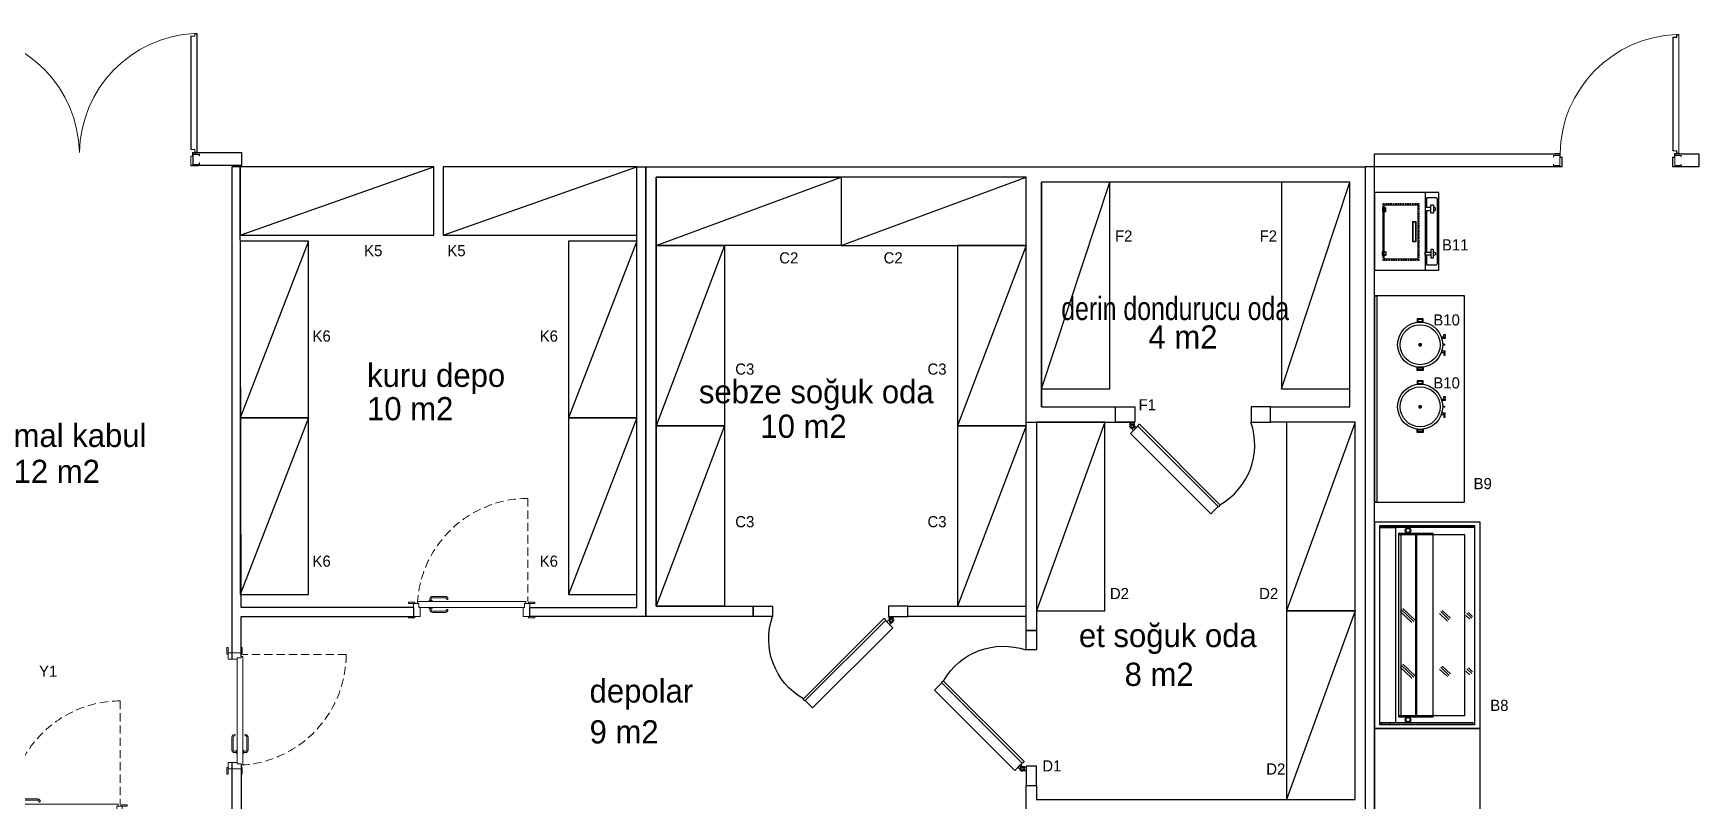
# Model space of a CAD drawing. Header units: millimetres. Extents: x 1025294 to 1031414, y -12734 to -8299.
# Drawn here: x 1028330 to 1029621, y -10266 to -9671 of the extents above; entities that cross this region are included whole.
import ezdxf
from ezdxf.enums import TextEntityAlignment as Align

# ---------------------------------------------------------------- set-up
doc = ezdxf.new("R2010")
doc.units = ezdxf.units.MM
for name, pattern in [('CONTINU', [0]), ('DASHED2', [9.525, 6.35, -3.175]), ('HIDDEN', [0.375, 0.25, -0.125])]:
    doc.linetypes.add(name, pattern=pattern)
for name, color, linetype in [('001 Duvar', 7, 'Continuous'), ('DIŞ PANEL', 21, 'Continuous'), ('S2000-002 Çizgi', 7, 'Continuous'), ('S2000-003 Kapı', 3, 'Continuous'), ('S2000-034 Soğuk Oda', 1, 'Continuous')]:
    doc.layers.add(name, color=color, linetype=linetype)
for name, color, linetype, lineweight in [('A_strc-prf', 115, 'Continuous', 9), ('DUVAR', 1, 'Continuous', 40), ('WALL INTERNAL', 7, 'Continuous', 50)]:
    doc.layers.add(name, color=color, linetype=linetype, lineweight=lineweight)
doc.styles.add('TAKSİM', font='GOTHIC.TTF', dxfattribs={"height": 20})

# ---------------------------------------------------------------- blocks, each defined once
blk = doc.blocks.new('K3 1750X2035 (80)')
at = {"color": 171, "lineweight": 15}
for p, q in [((-50076, -8695), (-50076, -8707)), ((-50076, -8695), (-50026, -8695)), ((-50076, -8707), (-50075, -8707)), ((-50076, -8775), (-50076, -8763)), ((-50075, -8763), (-50076, -8763)), ((-50026, -8775), (-50076, -8775)), ((-50075, -8697), (-50027, -8697)), ((-50075, -8697), (-50075, -8707)), ((-50075, -8774), (-50075, -8763)), ((-50027, -8774), (-50075, -8774)), ((-50066, -8682), (-50066, -8683)), ((-50027, -8697), (-50027, -8774)), ((-50026, -8695), (-50026, -8775)), ((-48216, -8695), (-48266, -8695)), ((-48266, -8695), (-48266, -8775)), ((-48266, -8775), (-48216, -8775)), ((-48217, -8697), (-48265, -8697)), ((-48265, -8697), (-48265, -8774)), ((-48265, -8774), (-48217, -8774)), ((-48225, -8682), (-48225, -8683)), ((-48217, -8697), (-48217, -8707)), ((-48216, -8707), (-48217, -8707)), ((-48217, -8774), (-48217, -8763)), ((-48217, -8763), (-48216, -8763)), ((-48216, -8695), (-48216, -8707)), ((-48216, -8775), (-48216, -8763)), ((-50066, -8785), (-50066, -8783)), ((-48225, -8785), (-48225, -8783))]:
    blk.add_line(p, q, dxfattribs=at)
at = {"color": 151, "lineweight": 9}
for p, q in [((-50047, -8695), (-50047, -8683)), ((-50026, -8695), (-50047, -8695)), ((-50026, -8695), (-50047, -8695)), ((-48266, -8695), (-48245, -8695)), ((-48266, -8695), (-48245, -8695)), ((-48245, -8695), (-48245, -8683))]:
    blk.add_line(p, q, dxfattribs=at)
at = {"color": 171, "lineweight": 15, "elevation": 0}
for points in [[(-50040, -8666), (-50040, -8681), (-50058, -8681), (-50058, -7759), (-50040, -7759), (-50040, -7774), (-50041, -7774), (-50041, -7760), (-50057, -7760), (-50057, -8680), (-50041, -8680), (-50041, -8666)], [(-50056, -8680), (-50041, -8680), (-50041, -8660), (-50011, -8660), (-50011, -7780), (-50041, -7780), (-50041, -7760), (-50056, -7760), (-50056, -7761), (-50042, -7761), (-50042, -7781), (-50012, -7781), (-50012, -8659), (-50042, -8659), (-50042, -8679), (-50056, -8679)], [(-48235, -8680), (-48250, -8680), (-48250, -8660), (-48280, -8660), (-48280, -7780), (-48250, -7780), (-48250, -7760), (-48235, -7760), (-48235, -7761), (-48249, -7761), (-48249, -7781), (-48279, -7781), (-48279, -8659), (-48249, -8659), (-48249, -8679), (-48235, -8679)], [(-48252, -8666), (-48252, -8681), (-48234, -8681), (-48234, -7759), (-48252, -7759), (-48252, -7774), (-48250, -7774), (-48250, -7760), (-48235, -7760), (-48235, -8680), (-48250, -8680), (-48250, -8666)]]:
    blk.add_lwpolyline(points, close=True, dxfattribs=at)
for points in [[(-50066, -8682), (-50024, -8682), (-50024, -8710), (-50009, -8710), (-50009, -8785), (-50066, -8785)], [(-50066, -8783), (-50011, -8783), (-50011, -8711), (-50026, -8711), (-50026, -8683), (-50066, -8683)], [(-48225, -8682), (-48267, -8682), (-48267, -8710), (-48282, -8710), (-48282, -8785), (-48225, -8785)], [(-48225, -8783), (-48281, -8783), (-48281, -8711), (-48266, -8711), (-48266, -8683), (-48225, -8683)]]:
    blk.add_lwpolyline(points, dxfattribs=at)
at = {"color": 171, "lineweight": 15}
for centre, start, end in [((-50088, -8700), 1.1108, 87.0826), ((-48204, -8700), 92.9174, 178.8892)]:
    blk.add_arc(centre, 942, start, end, dxfattribs=at)
blk = doc.blocks.new('DIŞ-K3 KAPILI-2514-G-B-(80)')
at = {"layer": 'DIŞ PANEL'}
for points in [[(377, 100), (0, 100), (0, 0), (392, 0)], [(2122, 0), (2514, 0), (2514, 100), (2137, 100)]]:
    blk.add_lwpolyline(points, dxfattribs=at)
blk.add_blockref('K3 1750X2035 (80)', (50403, 8783))
blk = doc.blocks.new('WE2')
at = {"layer": 'A_strc-prf', "linetype": 'DASHED2', "elevation": 0}
blk.add_lwpolyline([(-2278.8, 19384, -0.392696), (-2193.2, 19464), (-2193.2, 19384)], format="xyb", dxfattribs=at)
blk.add_lwpolyline([(-2278.8, 19384, -0.392696), (-2193.2, 19464), (-2193.2, 19384)], format="xyb", dxfattribs=at)
at = {"layer": 'A_strc-prf', "elevation": 0}
for points in [[(-2285.8, 19383.5), (-2280.8, 19383.5), (-2280.8, 19382.5), (-2281.8, 19382.5), (-2285.8, 19382.5)], [(-2285.8, 19383.5), (-2280.8, 19383.5), (-2280.8, 19382.5), (-2281.8, 19382.5), (-2285.8, 19382.5)], [(-2281.8, 19382.5), (-2277.8, 19382.5), (-2277.8, 19379.5), (-2276.8, 19379.5), (-2276.8, 19372.5), (-2281.8, 19372.5)], [(-2281.8, 19382.5), (-2277.8, 19382.5), (-2277.8, 19379.5), (-2276.8, 19379.5), (-2276.8, 19372.5), (-2281.8, 19372.5)], [(-2277.8, 19382.5), (-2278.8, 19382.5), (-2278.8, 19384), (-2194.8, 19384), (-2194.8, 19382.5), (-2195.8, 19382.5), (-2195.8, 19379.5), (-2196.8, 19379.5), (-2277.8, 19379.5)], [(-2277.8, 19382.5), (-2278.8, 19382.5), (-2278.8, 19384), (-2194.8, 19384), (-2194.8, 19382.5), (-2195.8, 19382.5), (-2195.8, 19379.5), (-2196.8, 19379.5), (-2277.8, 19379.5)], [(-2270, 19384.5), (-2267.3, 19384.5), (-2267.3, 19384), (-2270, 19384)], [(-2270, 19384.5), (-2267.3, 19384.5), (-2267.3, 19384), (-2270, 19384)], [(-2270, 19379.5), (-2267.3, 19379.5), (-2267.3, 19379), (-2270, 19379)], [(-2270, 19379.5), (-2267.3, 19379.5), (-2267.3, 19379), (-2270, 19379)], [(-2196.8, 19379.5), (-2195.8, 19379.5), (-2195.8, 19382.5), (-2191.8, 19382.5), (-2191.8, 19372.5), (-2196.8, 19372.5)], [(-2196.8, 19379.5), (-2195.8, 19379.5), (-2195.8, 19382.5), (-2191.8, 19382.5), (-2191.8, 19372.5), (-2196.8, 19372.5)], [(-2192.8, 19383.5), (-2187.8, 19383.5), (-2187.8, 19382.5), (-2191.8, 19382.5), (-2192.8, 19382.5)], [(-2192.8, 19383.5), (-2187.8, 19383.5), (-2187.8, 19382.5), (-2191.8, 19382.5), (-2192.8, 19382.5)], [(-2285.8, 19372.5), (-2281.8, 19372.5), (-2280.8, 19372.5), (-2280.8, 19371.5), (-2285.8, 19371.5)], [(-2285.8, 19372.5), (-2281.8, 19372.5), (-2280.8, 19372.5), (-2280.8, 19371.5), (-2285.8, 19371.5)], [(-2192.8, 19372.5), (-2191.8, 19372.5), (-2187.8, 19372.5), (-2187.8, 19371.5), (-2192.8, 19371.5)], [(-2192.8, 19372.5), (-2191.8, 19372.5), (-2187.8, 19372.5), (-2187.8, 19371.5), (-2192.8, 19371.5)]]:
    blk.add_lwpolyline(points, close=True, dxfattribs=at)
for points in [[(-2267.2, 19388), (-2257.2, 19388, -0.414214), (-2255.2, 19386, -0.91685), (-2256.2, 19386, 0.414214), (-2257.2, 19387), (-2267.2, 19387, 0.414214), (-2268.2, 19386), (-2268.2, 19384.5), (-2269.2, 19384.5), (-2269.2, 19386, -0.414214)], [(-2267.2, 19388), (-2257.2, 19388, -0.414214), (-2255.2, 19386, -0.91685), (-2256.2, 19386, 0.414214), (-2257.2, 19387), (-2267.2, 19387, 0.414214), (-2268.2, 19386), (-2268.2, 19384.5), (-2269.2, 19384.5), (-2269.2, 19386, -0.414214)], [(-2269.2, 19377.5), (-2269.2, 19379), (-2268.2, 19379), (-2268.2, 19377.5, 0.414214), (-2267.2, 19376.5), (-2257.2, 19376.5, 0.414214), (-2256.2, 19377.5, -0.91685), (-2255.2, 19377.5, -0.414214), (-2257.2, 19375.5), (-2267.2, 19375.5, -0.414214)], [(-2269.2, 19377.5), (-2269.2, 19379), (-2268.2, 19379), (-2268.2, 19377.5, 0.414214), (-2267.2, 19376.5), (-2257.2, 19376.5, 0.414214), (-2256.2, 19377.5, -0.91685), (-2255.2, 19377.5, -0.414214), (-2257.2, 19375.5), (-2267.2, 19375.5, -0.414214)]]:
    blk.add_lwpolyline(points, format="xyb", close=True, dxfattribs=at)
blk = doc.blocks.new('A$C0A211FD0')
at = {"layer": 'S2000-002 Çizgi'}
for p, q in [((29.1, 82.2), (20, 90.7)), ((30.7, 83), (21, 92.1)), ((31.6, 84.1), (22.1, 93)), ((58.1, 84.4), (51.4, 90.7)), ((58.9, 85.5), (52.5, 91.6)), ((56.7, 83.3), (50.4, 89.2)), ((73.9, 84.9), (70.9, 87.7)), ((75.6, 85.7), (71.6, 89.4)), ((76.2, 87), (72.9, 90.1)), ((29.1, 39.1), (20, 47.6)), ((30.7, 39.9), (21, 49)), ((31.6, 41), (22.1, 49.9)), ((56.7, 40.3), (50.4, 46.1)), ((58.1, 41.3), (51.4, 47.6)), ((58.9, 42.4), (52.5, 48.5)), ((73.9, 41.8), (70.9, 44.6)), ((75.6, 42.6), (71.6, 46.3)), ((76.2, 43.9), (72.9, 47))]:
    blk.add_line(p, q, dxfattribs=at)
for points in [[(0, 160), (0, 0), (82, 0), (82, 160)], [(4.2, 3), (4.2, 157.5), (77.7, 157.5), (77.7, 3)], [(4.2, 4.6), (4.2, 155.9), (16.4, 155.9), (16.4, 4.6)], [(76.6, 157), (76.6, 155.9), (5.4, 155.9), (5.4, 157)], [(12, 157), (12, 155.9), (5.4, 155.9), (5.4, 157)], [(45.6, 9.2), (45.6, 151.3), (18.6, 151.3), (18.6, 9.2)], [(70.1, 10.2), (70.1, 150.2), (18.6, 150.2), (18.6, 10.2)], [(20.8, 10.2), (20.8, 150.2), (18.6, 150.2), (18.6, 10.2)], [(32.9, 10.2), (32.9, 150.2), (31.8, 150.2), (31.8, 10.2)], [(76.6, 3.5), (76.6, 4.6), (5.4, 4.6), (5.4, 3.5)], [(12, 3.5), (12, 4.6), (5.4, 4.6), (5.4, 3.5)]]:
    blk.add_lwpolyline(points, close=True, dxfattribs=at)
for centre, radius in [((26.1, 153.6), 2.14), ((26.1, 153.6), 1.59), ((26.1, 6.9), 2.14), ((26.1, 6.9), 1.59)]:
    blk.add_circle(centre, radius, dxfattribs=at)
blk = doc.blocks.new('A$C79541790')
at = {"ltscale": 5}
for p, q in [((0, 39.4), (60, 39.4)), ((11.6, 7.7), (14.8, 7.7)), ((11.6, 7.4), (14.8, 7.4)), ((11.7, 7.4), (11.7, 7.7)), ((12, 7.4), (12, 7.7)), ((12.3, 7.4), (12.3, 7.7)), ((12.6, 7.4), (12.6, 7.7)), ((12.7, 7.4), (12.7, 7.7)), ((13, 7.4), (13, 7.7)), ((13.3, 7.4), (13.3, 7.7)), ((13.6, 7.4), (13.6, 7.7)), ((13.8, 7.4), (13.8, 7.7)), ((14.1, 7.4), (14.1, 7.7)), ((14.4, 7.4), (14.4, 7.7)), ((14.7, 7.4), (14.7, 7.7)), ((48.8, 7.7), (45.6, 7.7)), ((48.8, 7.4), (45.6, 7.4)), ((45.7, 7.4), (45.7, 7.7)), ((46, 7.4), (46, 7.7)), ((46.3, 7.4), (46.3, 7.7)), ((46.6, 7.4), (46.6, 7.7)), ((46.8, 7.4), (46.8, 7.7)), ((47.1, 7.4), (47.1, 7.7)), ((47.4, 7.4), (47.4, 7.7)), ((47.7, 7.4), (47.7, 7.7)), ((47.8, 7.4), (47.8, 7.7)), ((48.1, 7.4), (48.1, 7.7)), ((48.4, 7.4), (48.4, 7.7)), ((48.7, 7.4), (48.7, 7.7))]:
    blk.add_line(p, q, dxfattribs=at)
for points in [[(60, 0), (60, 50), (0, 50), (0, 0)], [(60, 39.4), (60, 50), (0, 50), (0, 39.4)], [(22.3, 29.9), (22.3, 32.1), (38.1, 32.1), (38.1, 29.9)], [(22.6, 30.2), (22.6, 31.8), (37.8, 31.8), (37.8, 30.2)]]:
    blk.add_lwpolyline(points, close=True, dxfattribs=at)
for points in [[(48.4, 40.4), (56, 40.4), (56, 47.5, 0.414214), (54.5, 49), (5.5, 49, 0.414214), (4, 47.5), (4, 40.4), (11.6, 40.4)], [(13.8, 45.8), (13.8, 46.8, 0.414214), (13.3, 47.3), (12.1, 47.3, 0.414214), (11.6, 46.8), (11.6, 45.8)], [(46.2, 45.8), (46.2, 46.8, -0.414214), (46.7, 47.3), (47.9, 47.3, -0.414214), (48.4, 46.8), (48.4, 45.8)]]:
    blk.add_lwpolyline(points, format="xyb", dxfattribs=at)
for points in [[(15.9, 45.3), (15.9, 44.2, -0.414214), (15.4, 43.7), (10, 43.7, -0.414214), (9.5, 44.2), (9.5, 45.3, -0.414214), (10, 45.8), (15.4, 45.8, -0.414214)], [(44.1, 45.3), (44.1, 44.2, 0.414214), (44.6, 43.7), (50, 43.7, 0.414214), (50.5, 44.2), (50.5, 45.3, 0.414214), (50, 45.8), (44.6, 45.8, 0.414214)], [(14.8, 6.8), (14.8, 8.3, 0.414214), (14.2, 8.9), (12.2, 8.9, 0.414214), (11.6, 8.3), (11.6, 6.8, 0.414214), (12.2, 6.2), (14.2, 6.2, 0.414214)], [(45.6, 6.8), (45.6, 8.3, -0.414214), (46.2, 8.9), (48.2, 8.9, -0.414214), (48.8, 8.3), (48.8, 6.8, -0.414214), (48.2, 6.2), (46.2, 6.2, -0.414214)]]:
    blk.add_lwpolyline(points, format="xyb", close=True, dxfattribs=at)
for points in [[(11.6, 43.7), (11.6, 39.4), (13.8, 39.4), (13.8, 43.7)], [(13.8, 40.4), (46.2, 40.4)], [(48.4, 43.7), (48.4, 39.4), (46.2, 39.4), (46.2, 43.7)], [(11.6, 7.7), (9.4, 7.7), (9.4, 33.6), (51.5, 33.6), (51.5, 7.7), (48.8, 7.7)], [(45.6, 7.7), (14.8, 7.7)], [(45.6, 6.7), (14.8, 6.7)]]:
    blk.add_lwpolyline(points, dxfattribs=at)
at = {"linetype": 'HIDDEN', "ltscale": 5}
blk.add_lwpolyline([(11.6, 6.7), (8.4, 6.7), (8.4, 34.6), (52.5, 34.6), (52.5, 6.7), (48.8, 6.7)], dxfattribs=at)
at = {"ltscale": 5}
for centre in [(12.1, 8.4), (12.1, 6.7), (14.4, 8.4), (14.4, 6.7), (46.1, 8.4), (46.1, 6.7), (48.3, 8.4), (48.3, 6.7)]:
    blk.add_circle(centre, 0.21, dxfattribs=at)
blk = doc.blocks.new('A$C199769C9')
at = {"layer": 'S2000-002 Çizgi'}
for points in [[(2.5, 17.2), (0, 17.2), (0, 21.7), (2.5, 21.7)], [(2, 17.7), (0.5, 17.7), (0.5, 21.2), (2, 21.2)], [(37.5, 17.2), (40, 17.2), (40, 21.7), (37.5, 21.7)], [(38, 17.7), (39.5, 17.7), (39.5, 21.2), (38, 21.2)], [(12, 0.2), (14.6, 0.4), (14.6, 1), (12, 1.2)], [(28, 0.2), (25.4, 0.4), (25.4, 1), (28, 1.2)]]:
    blk.add_lwpolyline(points, close=True, dxfattribs=at)
at = {"layer": 'S2000-002 Çizgi', "const_width": 1.5}
blk.add_lwpolyline([(19.2, 19.5, 1), (20.7, 19.5, 1)], format="xyb", close=True, dxfattribs=at)
at = {"layer": 'S2000-002 Çizgi'}
for points in [[(13.9, 3.1), (13.9, 1.1)], [(13.9, 0), (15, 0), (15, 2.7)], [(13.9, 0.4), (13.9, 0)], [(20, 1.5), (20, 2)], [(26, 0), (24.9, 0), (24.9, 2.7)], [(26, 3), (26, 1.1)], [(26, 0.4), (26, 0)]]:
    blk.add_lwpolyline(points, dxfattribs=at)
for centre, radius in [((20, 19.5), 17.5), ((20, 19.5), 15.5), ((20.1, 1), 0.469)]:
    blk.add_circle(centre, radius, dxfattribs=at)
blk = doc.blocks.new('A$C022B2E79')
at = {"layer": 'S2000-003 Kapı', "linetype": 'ByBlock'}
for points in [[(1.8, 69.8, -0.39805), (1.9, 69.8), (5.2, 66.8), (3, 64.6), (0, 67.8, -0.39805), (0, 68)], [(2.9, 69.6, 0.617768), (3.4, 69.9), (3.5, 71), (0.3, 71), (0.4, 69.9, 0.617768), (0.9, 69.6, -0.364026)], [(0.6, 66.6), (0.4, 69.9, 0.617768), (0.9, 69.6, -0.364026), (2.9, 69.6, 0.617768), (3.4, 69.9), (3.3, 66.6, -0.39805), (3.2, 66.5), (0.7, 66.5, -0.39805)], [(68.5, 5.7, 0.491935), (69.9, 7.1), (7.7, 69.3, 0.499706), (6.3, 67.9)]]:
    blk.add_lwpolyline(points, format="xyb", close=True, dxfattribs=at)
blk.add_lwpolyline([(62.9, 0), (68.5, 5.7), (6.3, 67.9), (0.6, 62.2), (62.9, 0)], dxfattribs=at)
blk.add_circle((1.9, 67.9), 1, dxfattribs=at)
blk.add_circle((1.9, 67.9), 1, dxfattribs=at)
blk.add_arc((43.5, 53.5), 53.4, 299.6259, 19.0898, dxfattribs=at)
blk = doc.blocks.new('K1 895X2035 (80)')
at = {"color": 171, "lineweight": 15}
for p, q in [((-49641, -7286), (-49591, -7286)), ((-49641, -7286), (-49641, -7298)), ((-49641, -7298), (-49640, -7298)), ((-49641, -7366), (-49641, -7354)), ((-49640, -7354), (-49641, -7354)), ((-49640, -7287), (-49592, -7287)), ((-49640, -7287), (-49640, -7298)), ((-49640, -7365), (-49640, -7354)), ((-49632, -7272), (-49632, -7274)), ((-49592, -7287), (-49592, -7365)), ((-49591, -7286), (-49591, -7366)), ((-48651, -7286), (-48701, -7286)), ((-48701, -7286), (-48701, -7366)), ((-48652, -7287), (-48700, -7287)), ((-48700, -7287), (-48700, -7365)), ((-48661, -7272), (-48661, -7274)), ((-48652, -7287), (-48652, -7298)), ((-48651, -7298), (-48652, -7298)), ((-48652, -7365), (-48652, -7354)), ((-48652, -7354), (-48651, -7354)), ((-48651, -7286), (-48651, -7298)), ((-48651, -7366), (-48651, -7354)), ((-49591, -7366), (-49641, -7366)), ((-49592, -7365), (-49640, -7365)), ((-49632, -7375), (-49632, -7374)), ((-48701, -7366), (-48651, -7366)), ((-48700, -7365), (-48652, -7365)), ((-48661, -7375), (-48661, -7374))]:
    blk.add_line(p, q, dxfattribs=at)
for points in [[(-49605, -7256), (-49605, -7271), (-49623, -7271), (-49623, -6349), (-49605, -6349), (-49605, -6364), (-49606, -6364), (-49606, -6350), (-49622, -6350), (-49622, -7270), (-49606, -7270), (-49606, -7256)], [(-49621, -7270), (-49606, -7270), (-49606, -7250), (-49576, -7250), (-49576, -6370), (-49606, -6370), (-49606, -6350), (-49621, -6350), (-49621, -6351), (-49608, -6351), (-49608, -6371), (-49578, -6371), (-49578, -7249), (-49608, -7249), (-49608, -7269), (-49621, -7269)]]:
    blk.add_lwpolyline(points, close=True, dxfattribs=at)
for points in [[(-49632, -7272), (-49590, -7272), (-49590, -7300), (-49575, -7300), (-49575, -7375), (-49632, -7375)], [(-49632, -7374), (-49576, -7374), (-49576, -7302), (-49591, -7302), (-49591, -7274), (-49632, -7274)], [(-48661, -7272), (-48703, -7272), (-48703, -7300), (-48718, -7300), (-48718, -7375), (-48661, -7375)], [(-48661, -7374), (-48716, -7374), (-48716, -7302), (-48701, -7302), (-48701, -7274), (-48661, -7274)]]:
    blk.add_lwpolyline(points, dxfattribs=at)
blk.add_arc((-49641, -7287), 939, 0.9216, 87.8136, dxfattribs=at)
blk = doc.blocks.new('DIŞ-K1 KAPILI-2514-G-B-(80)')
at = {"layer": 'DIŞ PANEL'}
for points in [[(186, 100), (0, 100), (0, 0), (201, 0)], [(1066, 0), (2514, 0), (2514, 100), (1081, 100)]]:
    blk.add_lwpolyline(points, dxfattribs=at)
blk.add_blockref('K1 895X2035 (80)', (49777, 7374))

msp = doc.modelspace()

# ---------------------------------------------------------------- linework, layer by layer
at = {"linetype": 'CONTINU'}
for p, q in [((1028484.4, -9774.5), (1028484.4, -10156.2)), ((1028490.7, -9774.5), (1028484.4, -9774.5)), ((1028491.4, -10116), (1028490.7, -9774.5)), ((1029369.9, -9774.5), (1029362.9, -9774.5)), ((1029362.9, -9774.5), (1029362.9, -10273)), ((1029369.9, -10280), (1029369.9, -9774.5)), ((1028625.3, -10116), (1028491.4, -10116)), ((1028625.3, -10123), (1028625.3, -10116)), ((1028491.4, -10123), (1028625.3, -10123)), ((1028491.5, -10154.2), (1028491.4, -10123)), ((1028484.4, -10236.2), (1028484.4, -10273)), ((1028491.8, -10273), (1028491.7, -10238.2))]:
    msp.add_line(p, q, dxfattribs=at)
at = {"ltscale": 5}
for p, q in [((1028490.7, -9827.5), (1028640.8, -9774.4)), ((1028648.2, -9827.5), (1028798.2, -9774.5)), ((1028813.2, -9835.5), (1028956.5, -9782.5)), ((1028956.5, -9835.5), (1029099.9, -9782.5)), ((1029111.9, -9946.5), (1029164.9, -9786.5)), ((1029297.9, -9946.5), (1029350.9, -9786.5)), ((1028543.8, -9832.1), (1028490.8, -9969.1)), ((1028798.2, -9832.1), (1028745.2, -9969.1)), ((1028866.2, -9835.5), (1028813.2, -9975.2)), ((1029099.9, -9835.5), (1029046.9, -9975.2)), ((1028543.8, -9969.1), (1028490.8, -10106.1)), ((1028798.2, -9969.1), (1028745.2, -10106.1)), ((1028866.2, -9975.2), (1028813.2, -10115)), ((1029099.9, -9975.2), (1029046.9, -10115)), ((1029160.9, -9972.5), (1029107.9, -10118.7)), ((1029354.9, -9972.5), (1029301.9, -10118.7)), ((1029354.9, -10118.7), (1029301.9, -10265))]:
    msp.add_line(p, q, dxfattribs=at)
for points in [[(1028490.7, -9827.5), (1028640.8, -9827.4), (1028640.8, -9774.4), (1028490.7, -9774.5)], [(1028648.2, -9827.5), (1028798.2, -9827.5), (1028798.2, -9774.5), (1028648.2, -9774.5)], [(1028956.5, -9835.5), (1028813.2, -9835.5), (1028813.2, -9782.5), (1028956.5, -9782.5)], [(1028956.5, -9835.5), (1029099.9, -9835.5), (1029099.9, -9782.5), (1028956.5, -9782.5)], [(1029164.9, -9946.5), (1029164.9, -9786.5), (1029111.9, -9786.5), (1029111.9, -9946.5)], [(1029350.9, -9946.5), (1029350.9, -9786.5), (1029297.9, -9786.5), (1029297.9, -9946.5)], [(1028490.8, -9969.1), (1028543.8, -9969.1), (1028543.8, -9832.1), (1028490.8, -9832.1)], [(1028745.2, -9969.1), (1028798.2, -9969.1), (1028798.2, -9832.1), (1028745.2, -9832.1)], [(1028866.2, -9975.2), (1028813.2, -9975.2), (1028813.2, -9835.5), (1028866.2, -9835.5)], [(1029046.9, -9975.2), (1029099.9, -9975.2), (1029099.9, -9835.5), (1029046.9, -9835.5)], [(1029369.9, -10034.5), (1029439.9, -10034.5), (1029439.9, -9874.5), (1029369.9, -9874.5)], [(1029371.9, -10034.5), (1029369.9, -10034.5), (1029369.9, -9874.5), (1029371.9, -9874.5)], [(1028490.8, -10106.1), (1028543.8, -10106.1), (1028543.8, -9969.1), (1028490.8, -9969.1)], [(1028745.2, -10106.1), (1028798.2, -10106.1), (1028798.2, -9969.1), (1028745.2, -9969.1)], [(1028866.2, -10115), (1028813.2, -10115), (1028813.2, -9975.2), (1028866.2, -9975.2)], [(1029046.9, -10115), (1029099.9, -10115), (1029099.9, -9975.2), (1029046.9, -9975.2)], [(1029107.9, -10118.7), (1029160.9, -10118.7), (1029160.9, -9972.5), (1029107.9, -9972.5)], [(1029301.9, -10118.7), (1029354.9, -10118.7), (1029354.9, -9972.5), (1029301.9, -9972.5)], [(1029301.9, -10265), (1029354.9, -10265), (1029354.9, -10118.7), (1029301.9, -10118.7)], [(1029369.9, -10280), (1029451.9, -10280), (1029451.9, -10210), (1029369.9, -10210)]]:
    msp.add_lwpolyline(points, close=True, dxfattribs=at)
at = {"linetype": 'CONTINU'}
msp.add_lwpolyline([(1028798.2, -9774.5), (1028805.2, -9774.5), (1028805.2, -10123), (1028715.3, -10123), (1028715.3, -10116), (1028798.2, -10116)], close=True, dxfattribs=at)
at = {"layer": 'S2000-034 Soğuk Oda'}
for points in [[(1029099.9, -10123), (1029008.3, -10123), (1029008.3, -10115), (1029099.9, -10115), (1029099.9, -9782.5), (1028813.2, -9782.5), (1028813.2, -10115), (1028888.3, -10115), (1028888.3, -10123), (1028805.2, -10123), (1028805.2, -9774.5), (1029111.9, -9774.5), (1029111.9, -9774.5)], [(1029111.9, -9774.5), (1029362.9, -9774.5), (1029362.9, -9987.5), (1029362.9, -9987.5)], [(1029111.9, -9786.5), (1029111.9, -9960.5)], [(1029111.9, -9960.5), (1029111.9, -9786.5)], [(1029354.9, -9972.5), (1029289.3, -9972.5), (1029289.3, -9960.5), (1029350.9, -9960.5), (1029350.9, -9786.5), (1029111.9, -9786.5), (1029111.9, -9960.5), (1029169.3, -9960.5), (1029169.3, -9960.5)], [(1029107.9, -9972.5), (1029107.9, -10134), (1029099.9, -10134), (1029099.9, -9972.5), (1029184.3, -9972.5)], [(1029362.9, -9987.5), (1029362.9, -10273), (1029099.9, -10273), (1029099.9, -10254), (1029107.9, -10254), (1029107.9, -10265), (1029354.9, -10265), (1029354.9, -9972.5)], [(1029171.7, -9972.5), (1029171.7, -9972.5)]]:
    msp.add_lwpolyline(points, dxfattribs=at)
for points in [[(1029169.3, -9960.5), (1029184.3, -9960.5), (1029184.3, -9972.5), (1029169.3, -9972.5)], [(1029289.3, -9960.5), (1029274.3, -9960.5), (1029274.3, -9972.5), (1029289.3, -9972.5)], [(1028888.3, -10115), (1028903.3, -10115), (1028903.3, -10123), (1028888.3, -10123)], [(1029008.3, -10115), (1028993.3, -10115), (1028993.3, -10123), (1029008.3, -10123)], [(1029107.9, -10134), (1029107.9, -10149), (1029099.9, -10149), (1029099.9, -10134)], [(1029107.9, -10254), (1029107.9, -10239), (1029099.9, -10239), (1029099.9, -10254)]]:
    msp.add_lwpolyline(points, close=True, dxfattribs=at)

# ---------------------------------------------------------------- block references
at = {"ltscale": 5, "rotation": 270}
msp.add_blockref('A$C79541790', (1029369.9, -9794.5), dxfattribs=at)
at = {"ltscale": 5}
msp.add_blockref('A$C0A211FD0', (1029369.9, -10210), dxfattribs=at)
at = {"layer": '001 Duvar'}
msp.add_blockref('A$C022B2E79', (1029180.3, -10043.5), dxfattribs=at)
at = {"layer": '001 Duvar', "xscale": -1}
msp.add_blockref('A$C022B2E79', (1028997.3, -10194), dxfattribs=at)
at = {"layer": '001 Duvar', "xscale": -1, "rotation": 270}
msp.add_blockref('A$C022B2E79', (1029028.9, -10243), dxfattribs=at)
at = {"layer": 'DUVAR', "color": 5}
for p in [(1030907, -29495.5, 0), (1030591, -29652.5, 0)]:
    msp.add_blockref('WE2', p, dxfattribs=at)
at = {"layer": 'DUVAR', "color": 5, "xscale": -1, "rotation": 270}
msp.add_blockref('WE2', (1009108.9, -7959.4, 0), dxfattribs=at)
at = {"layer": 'S2000-002 Çizgi', "rotation": 90}
for p in [(1029424.9, -9932.4), (1029424.9, -9980.5)]:
    msp.add_blockref('A$C199769C9', p, dxfattribs=at)
at = {"layer": 'WALL INTERNAL', "xscale": -0.1, "yscale": 0.1, "zscale": 0.1, "rotation": 359.9999999999999}
msp.add_blockref('DIŞ-K3 KAPILI-2514-G-B-(80)', (1028491.8, -9773.5), dxfattribs=at)
at = {"layer": 'WALL INTERNAL', "xscale": -0.1, "yscale": 0.1, "zscale": 0.1}
msp.add_blockref('DIŞ-K1 KAPILI-2514-G-B-(80)', (1029621.3, -9774.5), dxfattribs=at)

# ---------------------------------------------------------------- texts
at = {"style": 'TAKSİM'}
for s, p in [('F2', (1029175.6, -9832.4)), ('F2', (1029287.7, -9832.4)), ('K5', (1028593.9, -9843.8)), ('K5', (1028658.4, -9843.8)), ('B11', (1029432.6, -9839.3)), ('C2', (1028916, -9849.4)), ('C2', (1028996.9, -9849.4)), ('K6', (1028553.9, -9910)), ('K6', (1028730, -9910)), ('B10', (1029425.9, -9897.5)), ('C3', (1028881.9, -9935.6)), ('C3', (1029030.9, -9935.6)), ('B10', (1029425.9, -9946.3)), ('F1', (1029193.9, -9963.3)), ('B9', (1029453.9, -10024.4)), ('C3', (1028881.9, -10053.9)), ('C3', (1029030.9, -10053.9)), ('K6', (1028553.9, -10084.5)), ('K6', (1028730, -10084.5)), ('D2', (1029172.3, -10109.6)), ('D2', (1029288, -10109.6)), ('Y1', (1028341.9, -10169.8)), ('B8', (1029466.8, -10196.3)), ('D1', (1029119.9, -10243.2)), ('D2', (1029293.5, -10245.6))]:
    msp.add_text(s, height=8.64, dxfattribs=at).set_placement(p, align=Align.CENTER)
at = {"style": 'TAKSİM', "width": 0.8}
msp.add_text('derin dondurucu oda', height=18, dxfattribs=at).set_placement((1029127.2, -9893.3))
at = {"style": 'TAKSİM'}
for s, p in [('4 m2', (1029194.8, -9915.4)), ('kuru depo', (1028589.1, -9945.1)), ('sebze soğuk oda', (1028846.3, -9957.8)), ('10 m2', (1028589.1, -9971)), ('mal kabul', (1028315.1, -9991.7)), ('10 m2', (1028894, -9984.6)), ('12 m2', (1028315.1, -10019.6)), ('et soğuk oda', (1029140.9, -10146.8)), ('8 m2', (1029176.3, -10176.9)), ('depolar', (1028761.6, -10189.8)), ('9 m2', (1028761.6, -10221.5))]:
    msp.add_text(s, height=18, dxfattribs=at).set_placement(p)

doc.saveas('drawing.dxf')
